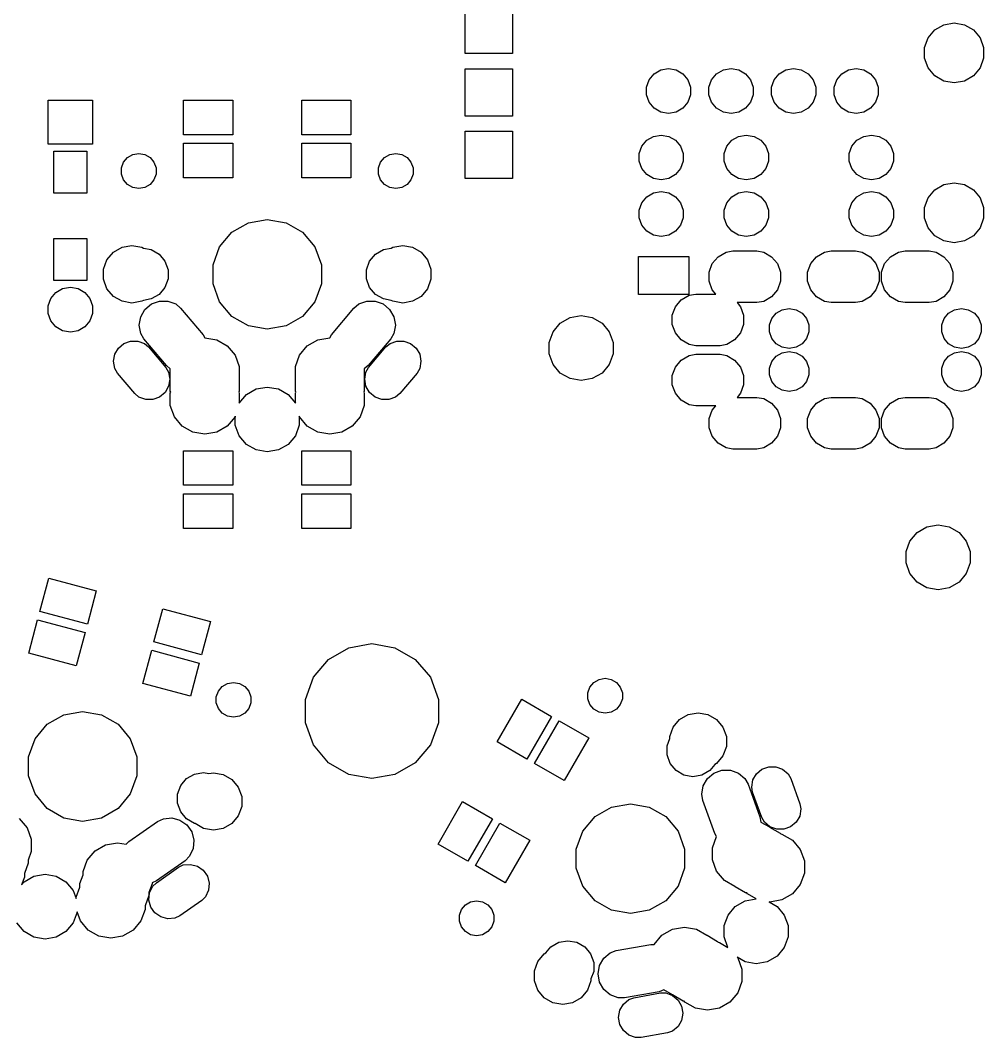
# Model space of a CAD drawing. Extents: x 61 to 194, y -144 to -63.
# Drawn here: x 154.97 to 194.1, y -143.77 to -102.43 of the extents above; entities that cross this region are included whole.
import ezdxf

# ---------------------------------------------------------------- set-up
doc = ezdxf.new("R2010")
doc.units = 0
doc.header["$MEASUREMENT"] = 0
doc.layers.add('BLACK', color=7, linetype='CONTINUOUS')

msp = doc.modelspace()

# ---------------------------------------------------------------- linework, layer by layer
at = {"layer": 'BLACK', "linetype": 'CONTINUOUS'}
for p, q in [((173.038, -103.782), (173.038, -101.858)), ((174.962, -101.858), (174.962, -103.782)), ((192.483, -102.605), (192.9, -102.531)), ((192.9, -102.531), (193.317, -102.605)), ((191.845, -103.141), (192.117, -102.817)), ((192.117, -102.817), (192.483, -102.605)), ((193.317, -102.605), (193.683, -102.817)), ((193.683, -102.817), (193.955, -103.141)), ((191.7, -103.538), (191.845, -103.141)), ((193.955, -103.141), (194.1, -103.538)), ((191.7, -103.962), (191.7, -103.538)), ((194.1, -103.538), (194.1, -103.962)), ((174.962, -103.782), (173.038, -103.782)), ((191.845, -104.359), (191.7, -103.962)), ((194.1, -103.962), (193.955, -104.359)), ((173.038, -106.322), (173.038, -104.398)), ((173.038, -104.398), (174.962, -104.398)), ((174.962, -104.398), (174.962, -106.322)), ((180.51, -104.844), (180.714, -104.601)), ((180.714, -104.601), (180.988, -104.443)), ((180.988, -104.443), (181.3, -104.388)), ((181.3, -104.388), (181.612, -104.443)), ((181.612, -104.443), (181.886, -104.601)), ((181.886, -104.601), (182.09, -104.844)), ((183.05, -104.844), (183.254, -104.601)), ((183.254, -104.601), (183.528, -104.443)), ((183.528, -104.443), (183.84, -104.388)), ((183.84, -104.388), (184.152, -104.443)), ((184.152, -104.443), (184.426, -104.601)), ((184.426, -104.601), (184.63, -104.844)), ((185.59, -104.844), (185.794, -104.601)), ((185.794, -104.601), (186.068, -104.443)), ((186.068, -104.443), (186.38, -104.388)), ((186.38, -104.388), (186.692, -104.443)), ((186.692, -104.443), (186.966, -104.601)), ((186.966, -104.601), (187.17, -104.844)), ((188.13, -104.844), (188.334, -104.601)), ((188.334, -104.601), (188.608, -104.443)), ((188.608, -104.443), (188.92, -104.388)), ((188.92, -104.388), (189.232, -104.443)), ((189.232, -104.443), (189.506, -104.601)), ((189.506, -104.601), (189.71, -104.844)), ((192.117, -104.683), (191.845, -104.359)), ((193.955, -104.359), (193.683, -104.683)), ((180.401, -105.142), (180.51, -104.844)), ((182.09, -104.844), (182.198, -105.142)), ((182.941, -105.142), (183.05, -104.844)), ((184.63, -104.844), (184.738, -105.142)), ((185.481, -105.142), (185.59, -104.844)), ((187.17, -104.844), (187.278, -105.142)), ((188.022, -105.142), (188.13, -104.844)), ((189.71, -104.844), (189.819, -105.142)), ((192.483, -104.895), (192.117, -104.683)), ((192.9, -104.969), (192.483, -104.895)), ((193.317, -104.895), (192.9, -104.969)), ((193.683, -104.683), (193.317, -104.895)), ((180.401, -105.458), (180.401, -105.142)), ((182.198, -105.142), (182.198, -105.458)), ((182.941, -105.458), (182.941, -105.142)), ((184.738, -105.142), (184.738, -105.458)), ((185.481, -105.458), (185.481, -105.142)), ((187.278, -105.142), (187.278, -105.458)), ((188.022, -105.458), (188.022, -105.142)), ((189.819, -105.142), (189.819, -105.458)), ((156.101, -107.463), (156.101, -105.666)), ((156.101, -105.666), (157.898, -105.666)), ((157.898, -105.666), (157.898, -107.463)), ((161.6, -107.075), (161.6, -105.675)), ((161.6, -105.675), (163.6, -105.675)), ((163.6, -105.675), (163.6, -107.075)), ((166.4, -107.075), (166.4, -105.675)), ((166.4, -105.675), (168.4, -105.675)), ((168.4, -105.675), (168.4, -107.075)), ((180.51, -105.756), (180.401, -105.458)), ((180.714, -105.999), (180.51, -105.756)), ((182.09, -105.756), (181.886, -105.999)), ((182.198, -105.458), (182.09, -105.756)), ((183.05, -105.756), (182.941, -105.458)), ((183.254, -105.999), (183.05, -105.756)), ((184.63, -105.756), (184.426, -105.999)), ((184.738, -105.458), (184.63, -105.756)), ((185.59, -105.756), (185.481, -105.458)), ((185.794, -105.999), (185.59, -105.756)), ((187.17, -105.756), (186.966, -105.999)), ((187.278, -105.458), (187.17, -105.756)), ((188.13, -105.756), (188.022, -105.458)), ((188.334, -105.999), (188.13, -105.756)), ((189.71, -105.756), (189.506, -105.999)), ((189.819, -105.458), (189.71, -105.756)), ((180.988, -106.157), (180.714, -105.999)), ((181.3, -106.212), (180.988, -106.157)), ((181.612, -106.157), (181.3, -106.212)), ((181.886, -105.999), (181.612, -106.157)), ((183.528, -106.157), (183.254, -105.999)), ((183.84, -106.212), (183.528, -106.157)), ((184.152, -106.157), (183.84, -106.212)), ((184.426, -105.999), (184.152, -106.157)), ((186.068, -106.157), (185.794, -105.999)), ((186.38, -106.212), (186.068, -106.157)), ((186.692, -106.157), (186.38, -106.212)), ((186.966, -105.999), (186.692, -106.157)), ((188.608, -106.157), (188.334, -105.999)), ((188.92, -106.212), (188.608, -106.157)), ((189.232, -106.157), (188.92, -106.212)), ((189.506, -105.999), (189.232, -106.157)), ((174.962, -106.322), (173.038, -106.322)), ((163.6, -107.075), (161.6, -107.075)), ((168.4, -107.075), (166.4, -107.075)), ((173.038, -108.862), (173.038, -106.938)), ((173.038, -106.938), (174.962, -106.938)), ((174.962, -106.938), (174.962, -108.862)), ((157.898, -107.463), (156.101, -107.463)), ((161.6, -108.825), (161.6, -107.425)), ((161.6, -107.425), (163.6, -107.425)), ((163.6, -107.425), (163.6, -108.825)), ((166.4, -108.825), (166.4, -107.425)), ((166.4, -107.425), (168.4, -107.425)), ((168.4, -107.425), (168.4, -108.825)), ((180.21, -107.544), (180.414, -107.301)), ((180.414, -107.301), (180.688, -107.143)), ((180.688, -107.143), (181, -107.088)), ((181, -107.088), (181.312, -107.143)), ((181.312, -107.143), (181.586, -107.301)), ((181.586, -107.301), (181.79, -107.544)), ((183.67, -107.544), (183.874, -107.301)), ((183.874, -107.301), (184.148, -107.143)), ((184.148, -107.143), (184.46, -107.088)), ((184.46, -107.088), (184.772, -107.143)), ((184.772, -107.143), (185.046, -107.301)), ((185.046, -107.301), (185.25, -107.544)), ((188.75, -107.544), (188.954, -107.301)), ((188.954, -107.301), (189.228, -107.143)), ((189.228, -107.143), (189.54, -107.088)), ((189.54, -107.088), (189.852, -107.143)), ((189.852, -107.143), (190.126, -107.301)), ((190.126, -107.301), (190.33, -107.544)), ((156.325, -109.45), (156.325, -107.75)), ((156.325, -107.75), (157.675, -107.75)), ((157.675, -107.75), (157.675, -109.45)), ((159.323, -108.005), (159.537, -107.882)), ((159.537, -107.882), (159.78, -107.839)), ((159.78, -107.839), (160.023, -107.882)), ((160.023, -107.882), (160.237, -108.005)), ((169.763, -108.005), (169.977, -107.882)), ((169.977, -107.882), (170.22, -107.839)), ((170.22, -107.839), (170.463, -107.882)), ((170.463, -107.882), (170.677, -108.005)), ((180.101, -107.842), (180.21, -107.544)), ((180.101, -108.158), (180.101, -107.842)), ((181.79, -107.544), (181.898, -107.842)), ((181.898, -107.842), (181.898, -108.158)), ((183.561, -107.842), (183.67, -107.544)), ((183.561, -108.158), (183.561, -107.842)), ((185.25, -107.544), (185.358, -107.842)), ((185.358, -107.842), (185.358, -108.158)), ((188.641, -107.842), (188.75, -107.544)), ((188.641, -108.158), (188.641, -107.842)), ((190.33, -107.544), (190.439, -107.842)), ((190.439, -107.842), (190.439, -108.158)), ((159.08, -108.427), (159.164, -108.195)), ((159.164, -108.195), (159.323, -108.005)), ((160.237, -108.005), (160.396, -108.195)), ((160.396, -108.195), (160.48, -108.427)), ((169.52, -108.427), (169.604, -108.195)), ((169.604, -108.195), (169.763, -108.005)), ((170.677, -108.005), (170.836, -108.195)), ((170.836, -108.195), (170.92, -108.427)), ((180.21, -108.456), (180.101, -108.158)), ((181.898, -108.158), (181.79, -108.456)), ((183.67, -108.456), (183.561, -108.158)), ((185.358, -108.158), (185.25, -108.456)), ((188.75, -108.456), (188.641, -108.158)), ((190.439, -108.158), (190.33, -108.456)), ((159.08, -108.673), (159.08, -108.427)), ((159.164, -108.905), (159.08, -108.673)), ((160.48, -108.673), (160.396, -108.905)), ((160.48, -108.427), (160.48, -108.673)), ((169.52, -108.673), (169.52, -108.427)), ((169.604, -108.905), (169.52, -108.673)), ((170.92, -108.673), (170.836, -108.905)), ((170.92, -108.427), (170.92, -108.673)), ((180.414, -108.699), (180.21, -108.456)), ((180.688, -108.857), (180.414, -108.699)), ((181.586, -108.699), (181.312, -108.857)), ((181.79, -108.456), (181.586, -108.699)), ((183.874, -108.699), (183.67, -108.456)), ((184.148, -108.857), (183.874, -108.699)), ((185.046, -108.699), (184.772, -108.857)), ((185.25, -108.456), (185.046, -108.699)), ((188.954, -108.699), (188.75, -108.456)), ((189.228, -108.857), (188.954, -108.699)), ((190.126, -108.699), (189.852, -108.857)), ((190.33, -108.456), (190.126, -108.699)), ((159.323, -109.095), (159.164, -108.905)), ((159.537, -109.218), (159.323, -109.095)), ((160.237, -109.095), (160.023, -109.218)), ((160.396, -108.905), (160.237, -109.095)), ((163.6, -108.825), (161.6, -108.825)), ((168.4, -108.825), (166.4, -108.825)), ((169.763, -109.095), (169.604, -108.905)), ((169.977, -109.218), (169.763, -109.095)), ((170.677, -109.095), (170.463, -109.218)), ((170.836, -108.905), (170.677, -109.095)), ((174.962, -108.862), (173.038, -108.862)), ((181, -108.912), (180.688, -108.857)), ((181.312, -108.857), (181, -108.912)), ((184.46, -108.912), (184.148, -108.857)), ((184.772, -108.857), (184.46, -108.912)), ((189.54, -108.912), (189.228, -108.857)), ((189.852, -108.857), (189.54, -108.912)), ((192.117, -109.317), (192.483, -109.105)), ((192.483, -109.105), (192.9, -109.031)), ((192.9, -109.031), (193.317, -109.105)), ((193.317, -109.105), (193.683, -109.317)), ((157.675, -109.45), (156.325, -109.45)), ((159.78, -109.261), (159.537, -109.218)), ((160.023, -109.218), (159.78, -109.261)), ((170.22, -109.261), (169.977, -109.218)), ((170.463, -109.218), (170.22, -109.261)), ((180.414, -109.601), (180.688, -109.443)), ((180.688, -109.443), (181, -109.388)), ((181, -109.388), (181.312, -109.443)), ((181.312, -109.443), (181.586, -109.601)), ((183.874, -109.601), (184.148, -109.443)), ((184.148, -109.443), (184.46, -109.388)), ((184.46, -109.388), (184.772, -109.443)), ((184.772, -109.443), (185.046, -109.601)), ((188.954, -109.601), (189.228, -109.443)), ((189.228, -109.443), (189.54, -109.388)), ((189.54, -109.388), (189.852, -109.443)), ((189.852, -109.443), (190.126, -109.601)), ((191.845, -109.641), (192.117, -109.317)), ((193.683, -109.317), (193.955, -109.641)), ((180.101, -110.142), (180.21, -109.844)), ((180.21, -109.844), (180.414, -109.601)), ((181.586, -109.601), (181.79, -109.844)), ((181.79, -109.844), (181.898, -110.142)), ((183.561, -110.142), (183.67, -109.844)), ((183.67, -109.844), (183.874, -109.601)), ((185.046, -109.601), (185.25, -109.844)), ((185.25, -109.844), (185.358, -110.142)), ((188.641, -110.142), (188.75, -109.844)), ((188.75, -109.844), (188.954, -109.601)), ((190.126, -109.601), (190.33, -109.844)), ((190.33, -109.844), (190.439, -110.142)), ((191.7, -110.038), (191.845, -109.641)), ((193.955, -109.641), (194.1, -110.038)), ((180.101, -110.458), (180.101, -110.142)), ((181.898, -110.142), (181.898, -110.458)), ((183.561, -110.458), (183.561, -110.142)), ((185.358, -110.142), (185.358, -110.458)), ((188.641, -110.458), (188.641, -110.142)), ((190.439, -110.142), (190.439, -110.458)), ((191.7, -110.462), (191.7, -110.038)), ((194.1, -110.038), (194.1, -110.462)), ((163.564, -111.039), (164.236, -110.651)), ((164.236, -110.651), (165, -110.516)), ((165, -110.516), (165.764, -110.651)), ((165.764, -110.651), (166.436, -111.039)), ((180.21, -110.756), (180.101, -110.458)), ((180.414, -110.999), (180.21, -110.756)), ((181.79, -110.756), (181.586, -110.999)), ((181.898, -110.458), (181.79, -110.756)), ((183.67, -110.756), (183.561, -110.458)), ((183.874, -110.999), (183.67, -110.756)), ((185.25, -110.756), (185.046, -110.999)), ((185.358, -110.458), (185.25, -110.756)), ((188.75, -110.756), (188.641, -110.458)), ((188.954, -110.999), (188.75, -110.756)), ((190.33, -110.756), (190.126, -110.999)), ((190.439, -110.458), (190.33, -110.756)), ((191.845, -110.859), (191.7, -110.462)), ((194.1, -110.462), (193.955, -110.859)), ((163.065, -111.633), (163.564, -111.039)), ((166.436, -111.039), (166.935, -111.633)), ((180.688, -111.157), (180.414, -110.999)), ((181, -111.212), (180.688, -111.157)), ((181.312, -111.157), (181, -111.212)), ((181.586, -110.999), (181.312, -111.157)), ((184.148, -111.157), (183.874, -110.999)), ((184.46, -111.212), (184.148, -111.157)), ((184.772, -111.157), (184.46, -111.212)), ((185.046, -110.999), (184.772, -111.157)), ((189.228, -111.157), (188.954, -110.999)), ((189.54, -111.212), (189.228, -111.157)), ((189.852, -111.157), (189.54, -111.212)), ((190.126, -110.999), (189.852, -111.157)), ((192.117, -111.183), (191.845, -110.859)), ((192.483, -111.395), (192.117, -111.183)), ((193.683, -111.183), (193.317, -111.395)), ((193.955, -110.859), (193.683, -111.183)), ((156.325, -113), (156.325, -111.3)), ((156.325, -111.3), (157.675, -111.3)), ((157.675, -111.3), (157.675, -113)), ((159.101, -111.653), (159.5, -111.582)), ((159.5, -111.582), (159.899, -111.653)), ((162.8, -112.362), (163.065, -111.633)), ((166.935, -111.633), (167.2, -112.362)), ((170.101, -111.653), (170.5, -111.582)), ((170.5, -111.582), (170.899, -111.653)), ((192.9, -111.469), (192.483, -111.395)), ((193.317, -111.395), (192.9, -111.469)), ((158.489, -112.166), (158.749, -111.855)), ((158.749, -111.855), (159.101, -111.653)), ((159.899, -111.653), (159.968, -111.692)), ((159.968, -111.692), (160.285, -111.748)), ((160.285, -111.748), (160.605, -111.933)), ((160.605, -111.933), (160.843, -112.217)), ((169.157, -112.217), (169.395, -111.933)), ((169.395, -111.933), (169.715, -111.748)), ((169.715, -111.748), (170.032, -111.692)), ((170.032, -111.692), (170.101, -111.653)), ((170.899, -111.653), (171.251, -111.855)), ((171.251, -111.855), (171.511, -112.166)), ((180.082, -112.028), (182.118, -112.028)), ((180.082, -113.572), (180.082, -112.028)), ((182.118, -112.028), (182.118, -113.572)), ((183.077, -112.317), (183.315, -112.033)), ((183.315, -112.033), (183.635, -111.848)), ((183.635, -111.848), (183.908, -111.8)), ((183.908, -111.8), (184.892, -111.8)), ((184.892, -111.8), (185.165, -111.848)), ((185.165, -111.848), (185.485, -112.033)), ((185.485, -112.033), (185.723, -112.317)), ((187.077, -112.317), (187.315, -112.033)), ((187.315, -112.033), (187.635, -111.848)), ((187.635, -111.848), (187.908, -111.8)), ((187.908, -111.8), (188.892, -111.8)), ((188.892, -111.8), (189.165, -111.848)), ((189.165, -111.848), (189.485, -112.033)), ((189.485, -112.033), (189.723, -112.317)), ((190.077, -112.317), (190.315, -112.033)), ((190.315, -112.033), (190.635, -111.848)), ((190.635, -111.848), (190.908, -111.8)), ((190.908, -111.8), (191.892, -111.8)), ((191.892, -111.8), (192.165, -111.848)), ((192.165, -111.848), (192.485, -112.033)), ((192.485, -112.033), (192.723, -112.317)), ((158.35, -112.547), (158.489, -112.166)), ((160.843, -112.217), (160.97, -112.565)), ((162.8, -113.138), (162.8, -112.362)), ((167.2, -112.362), (167.2, -113.138)), ((169.03, -112.565), (169.157, -112.217)), ((171.511, -112.166), (171.65, -112.547)), ((182.95, -112.665), (183.077, -112.317)), ((185.723, -112.317), (185.85, -112.665)), ((186.95, -112.665), (187.077, -112.317)), ((189.723, -112.317), (189.85, -112.665)), ((189.95, -112.665), (190.077, -112.317)), ((192.723, -112.317), (192.85, -112.665)), ((158.35, -112.953), (158.35, -112.547)), ((160.97, -112.565), (160.97, -112.935)), ((169.03, -112.935), (169.03, -112.565)), ((171.65, -112.547), (171.65, -112.953)), ((182.95, -113.035), (182.95, -112.665)), ((185.85, -112.665), (185.85, -113.035)), ((186.95, -113.035), (186.95, -112.665)), ((189.85, -112.665), (189.85, -113.035)), ((189.95, -113.035), (189.95, -112.665)), ((192.85, -112.665), (192.85, -113.035)), ((157.675, -113), (156.325, -113)), ((156.688, -113.328), (157, -113.273)), ((157, -113.273), (157.312, -113.328)), ((158.489, -113.334), (158.35, -112.953)), ((160.843, -113.283), (160.605, -113.567)), ((160.97, -112.935), (160.843, -113.283)), ((163.065, -113.867), (162.8, -113.138)), ((167.2, -113.138), (166.935, -113.867)), ((169.157, -113.283), (169.03, -112.935)), ((169.395, -113.567), (169.157, -113.283)), ((171.65, -112.953), (171.511, -113.334)), ((183.077, -113.383), (182.95, -113.035)), ((185.85, -113.035), (185.723, -113.383)), ((187.077, -113.383), (186.95, -113.035)), ((189.85, -113.035), (189.723, -113.383)), ((190.077, -113.383), (189.95, -113.035)), ((192.85, -113.035), (192.723, -113.383)), ((156.21, -113.729), (156.414, -113.486)), ((156.414, -113.486), (156.688, -113.328)), ((157.312, -113.328), (157.586, -113.486)), ((157.586, -113.486), (157.79, -113.729)), ((158.749, -113.645), (158.489, -113.334)), ((159.101, -113.847), (158.749, -113.645)), ((160.605, -113.567), (160.285, -113.752)), ((169.715, -113.752), (169.395, -113.567)), ((171.251, -113.645), (170.899, -113.847)), ((171.511, -113.334), (171.251, -113.645)), ((182.118, -113.572), (180.082, -113.572)), ((181.815, -113.783), (182.135, -113.598)), ((182.135, -113.598), (182.408, -113.55)), ((182.408, -113.55), (183.217, -113.55)), ((183.217, -113.55), (183.077, -113.383)), ((185.485, -113.667), (185.165, -113.852)), ((185.723, -113.383), (185.485, -113.667)), ((187.315, -113.667), (187.077, -113.383)), ((187.635, -113.852), (187.315, -113.667)), ((189.485, -113.667), (189.165, -113.852)), ((189.723, -113.383), (189.485, -113.667)), ((190.315, -113.667), (190.077, -113.383)), ((190.635, -113.852), (190.315, -113.667)), ((192.485, -113.667), (192.165, -113.852)), ((192.723, -113.383), (192.485, -113.667)), ((156.101, -114.027), (156.21, -113.729)), ((156.101, -114.343), (156.101, -114.027)), ((157.79, -113.729), (157.898, -114.027)), ((157.898, -114.027), (157.898, -114.343)), ((159.5, -113.918), (159.101, -113.847)), ((159.899, -113.847), (159.5, -113.918)), ((159.968, -113.808), (159.899, -113.847)), ((160.285, -113.752), (159.968, -113.808)), ((160.03, -114.175), (160.293, -113.954)), ((160.293, -113.954), (160.616, -113.836)), ((160.616, -113.836), (160.96, -113.836)), ((160.96, -113.836), (161.283, -113.954)), ((161.283, -113.954), (161.48, -114.119)), ((163.564, -114.461), (163.065, -113.867)), ((166.935, -113.867), (166.436, -114.461)), ((168.52, -114.119), (168.717, -113.954)), ((168.717, -113.954), (169.04, -113.836)), ((169.04, -113.836), (169.384, -113.836)), ((169.384, -113.836), (169.707, -113.954)), ((169.707, -113.954), (169.97, -114.175)), ((170.032, -113.808), (169.715, -113.752)), ((170.101, -113.847), (170.032, -113.808)), ((170.5, -113.918), (170.101, -113.847)), ((170.899, -113.847), (170.5, -113.918)), ((181.45, -114.415), (181.577, -114.067)), ((181.577, -114.067), (181.815, -113.783)), ((184.892, -113.9), (184.083, -113.9)), ((184.083, -113.9), (184.223, -114.067)), ((184.223, -114.067), (184.35, -114.415)), ((185.165, -113.852), (184.892, -113.9)), ((187.908, -113.9), (187.635, -113.852)), ((188.892, -113.9), (187.908, -113.9)), ((189.165, -113.852), (188.892, -113.9)), ((190.908, -113.9), (190.635, -113.852)), ((191.892, -113.9), (190.908, -113.9)), ((192.165, -113.852), (191.892, -113.9)), ((156.21, -114.641), (156.101, -114.343)), ((157.898, -114.343), (157.79, -114.641)), ((159.798, -114.811), (159.858, -114.473)), ((159.858, -114.473), (160.03, -114.175)), ((161.48, -114.119), (162.393, -115.207)), ((164.236, -114.849), (163.564, -114.461)), ((166.436, -114.461), (165.764, -114.849)), ((167.607, -115.207), (168.52, -114.119)), ((169.97, -114.175), (170.142, -114.473)), ((170.142, -114.473), (170.202, -114.811)), ((176.901, -114.739), (177.299, -114.51)), ((177.299, -114.51), (177.75, -114.43)), ((177.75, -114.43), (178.201, -114.51)), ((178.201, -114.51), (178.599, -114.739)), ((181.45, -114.785), (181.45, -114.415)), ((184.35, -114.415), (184.35, -114.785)), ((185.496, -114.544), (185.678, -114.328)), ((185.678, -114.328), (185.922, -114.187)), ((185.922, -114.187), (186.2, -114.138)), ((186.2, -114.138), (186.478, -114.187)), ((186.478, -114.187), (186.722, -114.328)), ((186.722, -114.328), (186.904, -114.544)), ((192.496, -114.544), (192.678, -114.328)), ((192.678, -114.328), (192.922, -114.187)), ((192.922, -114.187), (193.2, -114.138)), ((193.2, -114.138), (193.478, -114.187)), ((193.478, -114.187), (193.722, -114.328)), ((193.722, -114.328), (193.904, -114.544)), ((156.414, -114.884), (156.21, -114.641)), ((156.688, -115.042), (156.414, -114.884)), ((157.586, -114.884), (157.312, -115.042)), ((157.79, -114.641), (157.586, -114.884)), ((159.858, -115.15), (159.798, -114.811)), ((165, -114.984), (164.236, -114.849)), ((165.764, -114.849), (165, -114.984)), ((170.202, -114.811), (170.142, -115.15)), ((176.607, -115.09), (176.901, -114.739)), ((178.599, -114.739), (178.893, -115.09)), ((181.577, -115.133), (181.45, -114.785)), ((184.35, -114.785), (184.223, -115.133)), ((185.4, -114.809), (185.496, -114.544)), ((185.4, -115.091), (185.4, -114.809)), ((186.904, -114.544), (187, -114.809)), ((187, -114.809), (187, -115.091)), ((192.4, -114.809), (192.496, -114.544)), ((192.4, -115.091), (192.4, -114.809)), ((193.904, -114.544), (194, -114.809)), ((194, -114.809), (194, -115.091)), ((157, -115.097), (156.688, -115.042)), ((157.312, -115.042), (157, -115.097)), ((159.987, -115.373), (159.858, -115.15)), ((162.393, -115.207), (162.464, -115.329)), ((162.464, -115.329), (162.946, -115.414)), ((167.054, -115.414), (167.536, -115.329)), ((167.536, -115.329), (167.607, -115.207)), ((170.142, -115.15), (170.013, -115.373)), ((176.45, -115.521), (176.607, -115.09)), ((178.893, -115.09), (179.05, -115.521)), ((181.815, -115.417), (181.577, -115.133)), ((184.223, -115.133), (183.985, -115.417)), ((185.496, -115.356), (185.4, -115.091)), ((187, -115.091), (186.904, -115.356)), ((192.496, -115.356), (192.4, -115.091)), ((194, -115.091), (193.904, -115.356)), ((158.807, -116), (158.953, -115.748)), ((158.953, -115.748), (159.176, -115.561)), ((159.176, -115.561), (159.449, -115.461)), ((159.449, -115.461), (159.74, -115.461)), ((159.74, -115.461), (160.014, -115.561)), ((160.9, -116.461), (159.987, -115.373)), ((160.014, -115.561), (160.18, -115.701)), ((160.18, -115.701), (160.884, -116.539)), ((162.946, -115.414), (163.374, -115.661)), ((163.374, -115.661), (163.691, -116.039)), ((166.309, -116.039), (166.626, -115.661)), ((166.626, -115.661), (167.054, -115.414)), ((170.013, -115.373), (169.1, -116.461)), ((169.116, -116.539), (169.82, -115.701)), ((169.82, -115.701), (169.986, -115.561)), ((169.986, -115.561), (170.26, -115.461)), ((170.26, -115.461), (170.551, -115.461)), ((170.551, -115.461), (170.824, -115.561)), ((170.824, -115.561), (171.047, -115.748)), ((171.047, -115.748), (171.193, -116)), ((176.45, -115.979), (176.45, -115.521)), ((179.05, -115.521), (179.05, -115.979)), ((182.135, -115.602), (181.815, -115.417)), ((182.408, -115.65), (182.135, -115.602)), ((183.392, -115.65), (182.408, -115.65)), ((183.665, -115.602), (183.392, -115.65)), ((183.985, -115.417), (183.665, -115.602)), ((185.678, -115.572), (185.496, -115.356)), ((185.922, -115.713), (185.678, -115.572)), ((186.2, -115.762), (185.922, -115.713)), ((186.478, -115.713), (186.2, -115.762)), ((186.722, -115.572), (186.478, -115.713)), ((186.904, -115.356), (186.722, -115.572)), ((192.678, -115.572), (192.496, -115.356)), ((192.922, -115.713), (192.678, -115.572)), ((193.2, -115.762), (192.922, -115.713)), ((193.478, -115.713), (193.2, -115.762)), ((193.722, -115.572), (193.478, -115.713)), ((193.904, -115.356), (193.722, -115.572)), ((158.757, -116.286), (158.807, -116)), ((163.691, -116.039), (163.86, -116.503)), ((166.14, -116.503), (166.309, -116.039)), ((171.193, -116), (171.243, -116.286)), ((176.607, -116.41), (176.45, -115.979)), ((179.05, -115.979), (178.893, -116.41)), ((181.815, -116.233), (182.135, -116.048)), ((182.135, -116.048), (182.408, -116)), ((182.408, -116), (183.392, -116)), ((183.392, -116), (183.665, -116.048)), ((183.665, -116.048), (183.985, -116.233)), ((185.496, -116.294), (185.678, -116.078)), ((185.678, -116.078), (185.922, -115.937)), ((185.922, -115.937), (186.2, -115.888)), ((186.2, -115.888), (186.478, -115.937)), ((186.478, -115.937), (186.722, -116.078)), ((186.722, -116.078), (186.904, -116.294)), ((192.496, -116.294), (192.678, -116.078)), ((192.678, -116.078), (192.922, -115.937)), ((192.922, -115.937), (193.2, -115.888)), ((193.2, -115.888), (193.478, -115.937)), ((193.478, -115.937), (193.722, -116.078)), ((193.722, -116.078), (193.904, -116.294)), ((158.807, -116.573), (158.757, -116.286)), ((158.916, -116.761), (158.807, -116.573)), ((160.884, -116.539), (160.993, -116.727)), ((161.06, -116.595), (160.9, -116.461)), ((161.06, -116.997), (161.06, -116.595)), ((163.86, -116.503), (163.86, -116.997)), ((166.14, -116.997), (166.14, -116.503)), ((169.1, -116.461), (168.94, -116.595)), ((168.94, -116.595), (168.94, -116.997)), ((169.007, -116.727), (169.116, -116.539)), ((171.193, -116.573), (171.084, -116.761)), ((171.243, -116.286), (171.193, -116.573)), ((176.901, -116.761), (176.607, -116.41)), ((178.893, -116.41), (178.599, -116.761)), ((181.45, -116.865), (181.577, -116.517)), ((181.577, -116.517), (181.815, -116.233)), ((183.985, -116.233), (184.223, -116.517)), ((184.223, -116.517), (184.35, -116.865)), ((185.4, -116.559), (185.496, -116.294)), ((185.4, -116.841), (185.4, -116.559)), ((186.904, -116.294), (187, -116.559)), ((187, -116.559), (187, -116.841)), ((192.4, -116.559), (192.496, -116.294)), ((192.4, -116.841), (192.4, -116.559)), ((193.904, -116.294), (194, -116.559)), ((194, -116.559), (194, -116.841)), ((159.62, -117.599), (158.916, -116.761)), ((160.993, -116.727), (161.043, -117.014)), ((161.061, -117), (161.06, -116.997)), ((161.06, -117.003), (161.061, -117)), ((161.06, -117.497), (161.06, -117.003)), ((163.86, -116.997), (163.859, -117)), ((163.859, -117), (163.86, -117.003)), ((163.86, -117.003), (163.86, -117.497)), ((166.141, -117), (166.14, -116.997)), ((166.14, -117.003), (166.141, -117)), ((166.14, -117.497), (166.14, -117.003)), ((168.94, -116.997), (168.939, -117)), ((168.939, -117), (168.94, -117.003)), ((168.94, -117.003), (168.94, -117.497)), ((168.957, -117.014), (169.007, -116.727)), ((171.084, -116.761), (170.38, -117.599)), ((177.299, -116.99), (176.901, -116.761)), ((177.75, -117.07), (177.299, -116.99)), ((178.201, -116.99), (177.75, -117.07)), ((178.599, -116.761), (178.201, -116.99)), ((181.45, -117.235), (181.45, -116.865)), ((184.35, -116.865), (184.35, -117.235)), ((185.496, -117.106), (185.4, -116.841)), ((187, -116.841), (186.904, -117.106)), ((192.496, -117.106), (192.4, -116.841)), ((194, -116.841), (193.904, -117.106)), ((160.993, -117.3), (160.847, -117.552)), ((161.043, -117.014), (160.993, -117.3)), ((164.151, -117.639), (164.549, -117.41)), ((164.549, -117.41), (165, -117.33)), ((165, -117.33), (165.451, -117.41)), ((165.451, -117.41), (165.849, -117.639)), ((169.007, -117.3), (168.957, -117.014)), ((169.153, -117.552), (169.007, -117.3)), ((181.577, -117.583), (181.45, -117.235)), ((184.35, -117.235), (184.223, -117.583)), ((185.678, -117.322), (185.496, -117.106)), ((185.922, -117.463), (185.678, -117.322)), ((186.722, -117.322), (186.478, -117.463)), ((186.904, -117.106), (186.722, -117.322)), ((192.678, -117.322), (192.496, -117.106)), ((192.922, -117.463), (192.678, -117.322)), ((193.722, -117.322), (193.478, -117.463)), ((193.904, -117.106), (193.722, -117.322)), ((159.786, -117.739), (159.62, -117.599)), ((160.06, -117.839), (159.786, -117.739)), ((160.624, -117.739), (160.351, -117.839)), ((160.847, -117.552), (160.624, -117.739)), ((161.076, -117.54), (161.06, -117.497)), ((161.06, -117.583), (161.076, -117.54)), ((161.06, -118.077), (161.06, -117.583)), ((163.86, -117.497), (163.844, -117.54)), ((163.844, -117.54), (163.86, -117.583)), ((163.86, -117.583), (163.86, -117.986)), ((163.86, -117.986), (164.151, -117.639)), ((165.849, -117.639), (166.14, -117.986)), ((166.156, -117.54), (166.14, -117.497)), ((166.14, -117.583), (166.156, -117.54)), ((166.14, -117.986), (166.14, -117.583)), ((168.94, -117.497), (168.924, -117.54)), ((168.924, -117.54), (168.94, -117.583)), ((168.94, -117.583), (168.94, -118.077)), ((169.376, -117.739), (169.153, -117.552)), ((169.649, -117.839), (169.376, -117.739)), ((170.214, -117.739), (169.94, -117.839)), ((170.38, -117.599), (170.214, -117.739)), ((181.815, -117.867), (181.577, -117.583)), ((184.223, -117.583), (184.083, -117.75)), ((184.083, -117.75), (184.892, -117.75)), ((184.892, -117.75), (185.165, -117.798)), ((185.165, -117.798), (185.485, -117.983)), ((186.2, -117.512), (185.922, -117.463)), ((186.478, -117.463), (186.2, -117.512)), ((187.315, -117.983), (187.635, -117.798)), ((187.635, -117.798), (187.908, -117.75)), ((187.908, -117.75), (188.892, -117.75)), ((188.892, -117.75), (189.165, -117.798)), ((189.165, -117.798), (189.485, -117.983)), ((190.315, -117.983), (190.635, -117.798)), ((190.635, -117.798), (190.908, -117.75)), ((190.908, -117.75), (191.892, -117.75)), ((191.892, -117.75), (192.165, -117.798)), ((192.165, -117.798), (192.485, -117.983)), ((193.2, -117.512), (192.922, -117.463)), ((193.478, -117.463), (193.2, -117.512)), ((160.351, -117.839), (160.06, -117.839)), ((161.229, -118.541), (161.06, -118.077)), ((168.94, -118.077), (168.771, -118.541)), ((169.94, -117.839), (169.649, -117.839)), ((182.135, -118.052), (181.815, -117.867)), ((182.408, -118.1), (182.135, -118.052)), ((183.217, -118.1), (182.408, -118.1)), ((183.077, -118.267), (183.217, -118.1)), ((185.485, -117.983), (185.723, -118.267)), ((187.077, -118.267), (187.315, -117.983)), ((189.485, -117.983), (189.723, -118.267)), ((190.077, -118.267), (190.315, -117.983)), ((192.485, -117.983), (192.723, -118.267)), ((161.546, -118.919), (161.229, -118.541)), ((163.691, -118.541), (163.374, -118.919)), ((163.7, -118.516), (163.691, -118.541)), ((163.7, -118.879), (163.7, -118.516)), ((166.309, -118.541), (166.3, -118.516)), ((166.3, -118.516), (166.3, -118.879)), ((166.626, -118.919), (166.309, -118.541)), ((168.771, -118.541), (168.454, -118.919)), ((182.95, -118.615), (183.077, -118.267)), ((182.95, -118.985), (182.95, -118.615)), ((185.723, -118.267), (185.85, -118.615)), ((185.85, -118.615), (185.85, -118.985)), ((186.95, -118.615), (187.077, -118.267)), ((186.95, -118.985), (186.95, -118.615)), ((189.723, -118.267), (189.85, -118.615)), ((189.85, -118.615), (189.85, -118.985)), ((189.95, -118.615), (190.077, -118.267)), ((189.95, -118.985), (189.95, -118.615)), ((192.723, -118.267), (192.85, -118.615)), ((192.85, -118.615), (192.85, -118.985)), ((161.974, -119.166), (161.546, -118.919)), ((163.374, -118.919), (162.946, -119.166)), ((163.857, -119.31), (163.7, -118.879)), ((166.3, -118.879), (166.143, -119.31)), ((167.054, -119.166), (166.626, -118.919)), ((168.454, -118.919), (168.026, -119.166)), ((183.077, -119.333), (182.95, -118.985)), ((185.85, -118.985), (185.723, -119.333)), ((187.077, -119.333), (186.95, -118.985)), ((189.85, -118.985), (189.723, -119.333)), ((190.077, -119.333), (189.95, -118.985)), ((192.85, -118.985), (192.723, -119.333)), ((162.46, -119.252), (161.974, -119.166)), ((162.946, -119.166), (162.46, -119.252)), ((164.151, -119.661), (163.857, -119.31)), ((166.143, -119.31), (165.849, -119.661)), ((167.54, -119.252), (167.054, -119.166)), ((168.026, -119.166), (167.54, -119.252)), ((183.315, -119.617), (183.077, -119.333)), ((185.723, -119.333), (185.485, -119.617)), ((187.315, -119.617), (187.077, -119.333)), ((189.723, -119.333), (189.485, -119.617)), ((190.315, -119.617), (190.077, -119.333)), ((192.723, -119.333), (192.485, -119.617)), ((164.549, -119.89), (164.151, -119.661)), ((165, -119.97), (164.549, -119.89)), ((165.451, -119.89), (165, -119.97)), ((165.849, -119.661), (165.451, -119.89)), ((183.635, -119.802), (183.315, -119.617)), ((183.908, -119.85), (183.635, -119.802)), ((184.892, -119.85), (183.908, -119.85)), ((185.165, -119.802), (184.892, -119.85)), ((185.485, -119.617), (185.165, -119.802)), ((187.635, -119.802), (187.315, -119.617)), ((187.908, -119.85), (187.635, -119.802)), ((188.892, -119.85), (187.908, -119.85)), ((189.165, -119.802), (188.892, -119.85)), ((189.485, -119.617), (189.165, -119.802)), ((190.635, -119.802), (190.315, -119.617)), ((190.908, -119.85), (190.635, -119.802)), ((191.892, -119.85), (190.908, -119.85)), ((192.165, -119.802), (191.892, -119.85)), ((192.485, -119.617), (192.165, -119.802)), ((161.6, -121.325), (161.6, -119.925)), ((161.6, -119.925), (163.6, -119.925)), ((163.6, -119.925), (163.6, -121.325)), ((166.4, -121.325), (166.4, -119.925)), ((166.4, -119.925), (168.4, -119.925)), ((168.4, -119.925), (168.4, -121.325)), ((163.6, -121.325), (161.6, -121.325)), ((168.4, -121.325), (166.4, -121.325)), ((161.6, -123.075), (161.6, -121.675)), ((161.6, -121.675), (163.6, -121.675)), ((163.6, -121.675), (163.6, -123.075)), ((166.4, -123.075), (166.4, -121.675)), ((166.4, -121.675), (168.4, -121.675)), ((168.4, -121.675), (168.4, -123.075)), ((163.6, -123.075), (161.6, -123.075)), ((168.4, -123.075), (166.4, -123.075)), ((191.401, -123.239), (191.799, -123.01)), ((191.799, -123.01), (192.25, -122.93)), ((192.25, -122.93), (192.701, -123.01)), ((192.701, -123.01), (193.099, -123.239)), ((190.95, -124.021), (191.107, -123.59)), ((191.107, -123.59), (191.401, -123.239)), ((193.099, -123.239), (193.393, -123.59)), ((193.393, -123.59), (193.55, -124.021)), ((190.95, -124.479), (190.95, -124.021)), ((193.55, -124.021), (193.55, -124.479)), ((191.107, -124.91), (190.95, -124.479)), ((193.55, -124.479), (193.393, -124.91)), ((155.761, -126.451), (156.123, -125.099)), ((156.123, -125.099), (158.055, -125.616)), ((191.401, -125.261), (191.107, -124.91)), ((191.799, -125.49), (191.401, -125.261)), ((193.099, -125.261), (192.701, -125.49)), ((193.393, -124.91), (193.099, -125.261)), ((158.055, -125.616), (157.693, -126.969)), ((192.25, -125.57), (191.799, -125.49)), ((192.701, -125.49), (192.25, -125.57)), ((157.693, -126.969), (155.761, -126.451)), ((160.398, -127.693), (160.76, -126.341)), ((160.76, -126.341), (162.692, -126.859)), ((155.308, -128.141), (155.671, -126.789)), ((155.671, -126.789), (157.602, -127.307)), ((162.692, -126.859), (162.329, -128.211)), ((157.602, -127.307), (157.24, -128.659)), ((162.329, -128.211), (160.398, -127.693)), ((168.312, -127.924), (169.25, -127.758)), ((169.25, -127.758), (170.188, -127.924)), ((157.24, -128.659), (155.308, -128.141)), ((159.945, -129.384), (160.307, -128.031)), ((160.307, -128.031), (162.239, -128.549)), ((167.488, -128.4), (168.312, -127.924)), ((170.188, -127.924), (171.012, -128.4)), ((162.239, -128.549), (161.877, -129.901)), ((166.876, -129.129), (167.488, -128.4)), ((171.012, -128.4), (171.624, -129.129)), ((161.877, -129.901), (159.945, -129.384)), ((163.172, -129.5), (163.386, -129.376)), ((163.386, -129.376), (163.629, -129.333)), ((163.629, -129.333), (163.872, -129.376)), ((163.872, -129.376), (164.086, -129.5)), ((166.55, -130.024), (166.876, -129.129)), ((171.624, -129.129), (171.95, -130.024)), ((178.107, -129.524), (178.266, -129.335)), ((178.266, -129.335), (178.48, -129.211)), ((178.48, -129.211), (178.723, -129.169)), ((178.723, -129.169), (178.966, -129.211)), ((178.966, -129.211), (179.18, -129.335)), ((179.18, -129.335), (179.338, -129.524)), ((162.929, -129.921), (163.014, -129.689)), ((163.014, -129.689), (163.172, -129.5)), ((164.086, -129.5), (164.245, -129.689)), ((164.245, -129.689), (164.329, -129.921)), ((178.023, -129.756), (178.107, -129.524)), ((178.023, -130.003), (178.023, -129.756)), ((179.338, -129.524), (179.423, -129.756)), ((179.423, -129.756), (179.423, -130.003)), ((162.929, -130.168), (162.929, -129.921)), ((163.014, -130.4), (162.929, -130.168)), ((164.329, -130.168), (164.245, -130.4)), ((164.329, -129.921), (164.329, -130.168)), ((166.55, -130.976), (166.55, -130.024)), ((171.95, -130.024), (171.95, -130.976)), ((174.336, -131.75), (175.336, -130.018)), ((175.336, -130.018), (176.548, -130.718)), ((178.107, -130.235), (178.023, -130.003)), ((178.266, -130.424), (178.107, -130.235)), ((179.338, -130.235), (179.18, -130.424)), ((179.423, -130.003), (179.338, -130.235)), ((156.064, -131.039), (156.736, -130.651)), ((156.736, -130.651), (157.5, -130.516)), ((157.5, -130.516), (158.264, -130.651)), ((158.264, -130.651), (158.936, -131.039)), ((163.172, -130.589), (163.014, -130.4)), ((163.386, -130.712), (163.172, -130.589)), ((164.086, -130.589), (163.872, -130.712)), ((164.245, -130.4), (164.086, -130.589)), ((178.48, -130.547), (178.266, -130.424)), ((178.723, -130.59), (178.48, -130.547)), ((178.966, -130.547), (178.723, -130.59)), ((179.18, -130.424), (178.966, -130.547)), ((181.749, -130.842), (182.101, -130.64)), ((182.101, -130.64), (182.5, -130.569)), ((182.5, -130.569), (182.899, -130.64)), ((182.899, -130.64), (183.251, -130.842)), ((155.565, -131.633), (156.064, -131.039)), ((158.936, -131.039), (159.435, -131.633)), ((163.629, -130.755), (163.386, -130.712)), ((163.872, -130.712), (163.629, -130.755)), ((166.876, -131.871), (166.55, -130.976)), ((171.95, -130.976), (171.624, -131.871)), ((176.548, -130.718), (175.548, -132.45)), ((175.852, -132.625), (176.852, -130.893)), ((176.852, -130.893), (178.064, -131.593)), ((181.489, -131.153), (181.749, -130.842)), ((183.251, -130.842), (183.511, -131.153)), ((181.35, -131.534), (181.489, -131.153)), ((183.511, -131.153), (183.65, -131.534)), ((155.3, -132.362), (155.565, -131.633)), ((159.435, -131.633), (159.7, -132.362)), ((167.488, -132.6), (166.876, -131.871)), ((171.624, -131.871), (171.012, -132.6)), ((175.548, -132.45), (174.336, -131.75)), ((178.064, -131.593), (177.064, -133.325)), ((181.24, -131.915), (181.35, -131.613)), ((181.35, -131.613), (181.35, -131.534)), ((183.65, -131.534), (183.65, -131.94)), ((181.24, -132.286), (181.24, -131.915)), ((181.367, -132.634), (181.24, -132.286)), ((183.65, -131.94), (183.511, -132.321)), ((155.3, -133.138), (155.3, -132.362)), ((159.7, -132.362), (159.7, -133.138)), ((168.312, -133.076), (167.488, -132.6)), ((171.012, -132.6), (170.188, -133.076)), ((177.064, -133.325), (175.852, -132.625)), ((181.605, -132.917), (181.367, -132.634)), ((183.182, -132.671), (182.975, -132.917)), ((183.251, -132.631), (183.182, -132.671)), ((183.511, -132.321), (183.251, -132.631)), ((161.722, -133.248), (162.042, -133.063)), ((162.042, -133.063), (162.407, -132.999)), ((162.407, -132.999), (162.63, -133.038)), ((162.63, -133.038), (162.813, -133.006)), ((162.813, -133.006), (163.212, -133.076)), ((163.212, -133.076), (163.563, -133.279)), ((169.25, -133.242), (168.312, -133.076)), ((170.188, -133.076), (169.25, -133.242)), ((181.925, -133.102), (181.605, -132.917)), ((182.29, -133.167), (181.925, -133.102)), ((182.655, -133.102), (182.29, -133.167)), ((182.975, -132.917), (182.655, -133.102)), ((182.883, -133.247), (183.146, -133.026)), ((183.146, -133.026), (183.469, -132.908)), ((183.469, -132.908), (183.813, -132.908)), ((183.813, -132.908), (184.136, -133.026)), ((184.136, -133.026), (184.399, -133.247)), ((184.728, -133.3), (184.873, -133.048)), ((184.873, -133.048), (185.096, -132.861)), ((185.096, -132.861), (185.37, -132.762)), ((185.37, -132.762), (185.661, -132.762)), ((185.661, -132.762), (185.934, -132.861)), ((185.934, -132.861), (186.157, -133.048)), ((186.157, -133.048), (186.266, -133.237)), ((155.565, -133.867), (155.3, -133.138)), ((159.7, -133.138), (159.435, -133.867)), ((161.357, -133.88), (161.484, -133.532)), ((161.484, -133.532), (161.722, -133.248)), ((163.563, -133.279), (163.824, -133.59)), ((182.651, -133.883), (182.711, -133.545)), ((182.711, -133.545), (182.883, -133.247)), ((184.399, -133.247), (184.528, -133.47)), ((184.528, -133.47), (185.014, -134.804)), ((184.677, -133.587), (184.728, -133.3)), ((186.266, -133.237), (186.64, -134.265)), ((156.064, -134.461), (155.565, -133.867)), ((159.435, -133.867), (158.936, -134.461)), ((161.357, -134.25), (161.357, -133.88)), ((163.824, -133.59), (163.963, -133.971)), ((182.696, -134.136), (182.651, -133.883)), ((184.715, -133.801), (184.677, -133.587)), ((185.089, -134.83), (184.715, -133.801)), ((161.484, -134.598), (161.357, -134.25)), ((163.963, -133.971), (163.963, -134.376)), ((171.936, -135.907), (172.936, -134.175)), ((172.936, -134.175), (174.148, -134.875)), ((178.986, -134.401), (179.75, -134.266)), ((179.75, -134.266), (180.514, -134.401)), ((183.181, -135.471), (182.696, -134.136)), ((186.64, -134.265), (186.678, -134.48)), ((156.736, -134.849), (156.064, -134.461)), ((158.936, -134.461), (158.264, -134.849)), ((161.722, -134.882), (161.484, -134.598)), ((163.824, -134.757), (163.563, -135.068)), ((163.963, -134.376), (163.824, -134.757)), ((178.314, -134.789), (178.986, -134.401)), ((180.514, -134.401), (181.186, -134.789)), ((186.627, -134.766), (186.482, -135.018)), ((186.678, -134.48), (186.627, -134.766)), ((154.925, -134.867), (155.242, -135.246)), ((157.5, -134.984), (156.736, -134.849)), ((158.264, -134.849), (157.5, -134.984)), ((159.382, -135.798), (160.545, -134.983)), ((160.545, -134.983), (160.779, -134.875)), ((160.779, -134.875), (161.121, -134.845)), ((161.121, -134.845), (161.453, -134.934)), ((161.453, -134.934), (161.735, -135.131)), ((162.042, -135.067), (161.722, -134.882)), ((161.735, -135.131), (161.932, -135.413)), ((162.067, -135.071), (162.042, -135.067)), ((162.413, -135.271), (162.067, -135.071)), ((163.563, -135.068), (163.212, -135.271)), ((174.148, -134.875), (173.148, -136.607)), ((173.452, -136.782), (174.452, -135.05)), ((174.452, -135.05), (175.664, -135.75)), ((177.815, -135.383), (178.314, -134.789)), ((181.186, -134.789), (181.685, -135.383)), ((185.014, -134.804), (185.05, -135.011)), ((185.05, -135.011), (185.398, -135.211)), ((185.198, -135.018), (185.089, -134.83)), ((185.421, -135.205), (185.198, -135.018)), ((186.482, -135.018), (186.259, -135.205)), ((155.242, -135.246), (155.411, -135.709)), ((161.932, -135.413), (162.021, -135.745)), ((162.813, -135.341), (162.413, -135.271)), ((163.212, -135.271), (162.813, -135.341)), ((177.55, -136.112), (177.815, -135.383)), ((181.685, -135.383), (181.95, -136.112)), ((183.084, -136.053), (183.252, -135.593)), ((183.252, -135.593), (183.181, -135.471)), ((185.398, -135.211), (185.4, -135.214)), ((185.4, -135.214), (185.403, -135.214)), ((185.403, -135.214), (185.831, -135.461)), ((185.694, -135.305), (185.421, -135.205)), ((185.985, -135.305), (185.694, -135.305)), ((185.831, -135.461), (185.86, -135.496)), ((185.86, -135.496), (185.906, -135.504)), ((185.906, -135.504), (186.333, -135.751)), ((186.259, -135.205), (185.985, -135.305)), ((155.411, -135.709), (155.411, -136.203)), ((158.004, -136.182), (158.432, -135.935)), ((158.432, -135.935), (158.918, -135.85)), ((158.918, -135.85), (159.269, -135.911)), ((159.269, -135.911), (159.382, -135.798)), ((162.021, -135.745), (161.991, -136.087)), ((173.148, -136.607), (171.936, -135.907)), ((175.664, -135.75), (174.664, -137.482)), ((186.333, -135.751), (186.651, -136.129)), ((155.411, -136.203), (155.282, -136.559)), ((157.687, -136.56), (158.004, -136.182)), ((161.846, -136.399), (161.664, -136.581)), ((161.991, -136.087), (161.846, -136.399)), ((177.55, -136.888), (177.55, -136.112)), ((181.95, -136.112), (181.95, -136.888)), ((183.084, -136.547), (183.084, -136.053)), ((186.651, -136.129), (186.819, -136.593)), ((155.282, -136.686), (155.132, -137.099)), ((155.282, -136.559), (155.282, -136.686)), ((157.518, -137.024), (157.687, -136.56)), ((160.495, -137.475), (161.392, -136.847)), ((161.664, -136.581), (160.5, -137.396)), ((161.392, -136.847), (161.589, -136.755)), ((161.589, -136.755), (161.879, -136.73)), ((161.879, -136.73), (162.16, -136.805)), ((162.16, -136.805), (162.398, -136.972)), ((174.664, -137.482), (173.452, -136.782)), ((183.253, -137.011), (183.084, -136.547)), ((186.819, -136.593), (186.819, -137.087)), ((155.132, -137.246), (155.014, -137.569)), ((155.124, -137.438), (155.521, -137.209)), ((155.132, -137.099), (155.132, -137.246)), ((155.521, -137.209), (155.973, -137.129)), ((155.973, -137.129), (156.424, -137.209)), ((156.424, -137.209), (156.821, -137.438)), ((157.389, -137.507), (157.518, -137.152)), ((157.518, -137.152), (157.518, -137.024)), ((162.398, -136.972), (162.565, -137.211)), ((162.565, -137.211), (162.64, -137.492)), ((177.815, -137.617), (177.55, -136.888)), ((181.95, -136.888), (181.685, -137.617)), ((183.57, -137.389), (183.253, -137.011)), ((186.819, -137.087), (186.651, -137.551)), ((155.014, -137.569), (155.124, -137.438)), ((156.821, -137.438), (157.116, -137.789)), ((157.239, -138.067), (157.389, -137.655)), ((157.389, -137.655), (157.389, -137.507)), ((160.318, -137.518), (160.189, -137.874)), ((160.219, -137.893), (160.342, -137.629)), ((160.5, -137.396), (160.318, -137.481)), ((160.318, -137.481), (160.318, -137.518)), ((160.342, -137.629), (160.495, -137.475)), ((162.64, -137.492), (162.615, -137.781)), ((178.314, -138.211), (177.815, -137.617)), ((181.685, -137.617), (181.186, -138.211)), ((183.998, -137.636), (183.57, -137.389)), ((184.001, -137.637), (183.998, -137.636)), ((184.003, -137.639), (184.001, -137.637)), ((184.431, -137.886), (184.003, -137.639)), ((186.651, -137.551), (186.333, -137.929)), ((157.116, -137.789), (157.239, -138.125)), ((157.239, -138.125), (157.239, -138.067)), ((160.189, -138.001), (160.039, -138.413)), ((160.189, -137.874), (160.189, -138.001)), ((160.193, -138.183), (160.219, -137.893)), ((162.492, -138.045), (162.338, -138.199)), ((162.615, -137.781), (162.492, -138.045)), ((184.476, -137.894), (184.431, -137.886)), ((184.506, -137.929), (184.476, -137.894)), ((184.855, -138.131), (184.506, -137.929)), ((186.333, -137.929), (185.906, -138.176)), ((160.039, -138.413), (160.039, -138.561)), ((160.268, -138.464), (160.193, -138.183)), ((160.435, -138.702), (160.268, -138.464)), ((162.338, -138.199), (161.442, -138.827)), ((172.887, -138.565), (173.046, -138.376)), ((173.046, -138.376), (173.26, -138.253)), ((173.26, -138.253), (173.503, -138.21)), ((173.503, -138.21), (173.746, -138.253)), ((173.746, -138.253), (173.96, -138.376)), ((173.96, -138.376), (174.118, -138.565)), ((178.986, -138.599), (178.314, -138.211)), ((181.186, -138.211), (180.514, -138.599)), ((183.716, -138.79), (184.011, -138.439)), ((184.011, -138.439), (184.408, -138.21)), ((184.408, -138.21), (184.855, -138.131)), ((185.419, -138.262), (185.394, -138.257)), ((185.394, -138.257), (185.708, -138.439)), ((185.906, -138.176), (185.419, -138.262)), ((185.708, -138.439), (186.003, -138.79)), ((157.273, -138.678), (157.116, -139.109)), ((157.408, -139.025), (157.273, -138.655)), ((157.273, -138.655), (157.273, -138.678)), ((160.039, -138.561), (159.87, -139.025)), ((160.674, -138.869), (160.435, -138.702)), ((160.955, -138.944), (160.674, -138.869)), ((161.245, -138.919), (160.955, -138.944)), ((161.442, -138.827), (161.245, -138.919)), ((172.803, -138.797), (172.887, -138.565)), ((172.803, -139.044), (172.803, -138.797)), ((174.118, -138.565), (174.203, -138.797)), ((174.203, -138.797), (174.203, -139.044)), ((179.75, -138.734), (178.986, -138.599)), ((180.514, -138.599), (179.75, -138.734)), ((183.56, -139.221), (183.716, -138.79)), ((186.003, -138.79), (186.16, -139.221)), ((155.124, -139.46), (154.83, -139.109)), ((157.116, -139.109), (156.821, -139.46)), ((157.725, -139.403), (157.408, -139.025)), ((159.87, -139.025), (159.552, -139.403)), ((172.887, -139.276), (172.803, -139.044)), ((173.046, -139.465), (172.887, -139.276)), ((174.118, -139.276), (173.96, -139.465)), ((174.203, -139.044), (174.118, -139.276)), ((181.458, -139.364), (181.944, -139.278)), ((181.944, -139.278), (182.43, -139.364)), ((183.56, -139.679), (183.56, -139.221)), ((186.16, -139.221), (186.16, -139.679)), ((155.521, -139.689), (155.124, -139.46)), ((155.973, -139.769), (155.521, -139.689)), ((156.424, -139.689), (155.973, -139.769)), ((156.821, -139.46), (156.424, -139.689)), ((158.152, -139.65), (157.725, -139.403)), ((158.639, -139.736), (158.152, -139.65)), ((159.125, -139.65), (158.639, -139.736)), ((159.552, -139.403), (159.125, -139.65)), ((173.26, -139.589), (173.046, -139.465)), ((173.503, -139.631), (173.26, -139.589)), ((173.746, -139.589), (173.503, -139.631)), ((173.96, -139.465), (173.746, -139.589)), ((180.715, -139.986), (181.03, -139.611)), ((181.03, -139.611), (181.458, -139.364)), ((182.43, -139.364), (182.858, -139.611)), ((182.858, -139.611), (182.86, -139.613)), ((182.86, -139.613), (182.863, -139.614)), ((182.863, -139.614), (183.291, -139.861)), ((183.715, -140.105), (183.56, -139.679)), ((186.16, -139.679), (186.003, -140.11)), ((176.318, -140.329), (176.525, -140.083)), ((176.525, -140.083), (176.845, -139.898)), ((176.845, -139.898), (177.21, -139.833)), ((177.21, -139.833), (177.575, -139.898)), ((177.575, -139.898), (177.895, -140.083)), ((177.895, -140.083), (178.133, -140.366)), ((179.176, -140.233), (180.575, -139.986)), ((180.575, -139.986), (180.715, -139.986)), ((183.291, -139.861), (183.32, -139.896)), ((183.32, -139.896), (183.366, -139.904)), ((183.366, -139.904), (183.715, -140.105)), ((186.003, -140.11), (185.708, -140.461)), ((175.989, -140.679), (176.249, -140.369)), ((176.249, -140.369), (176.318, -140.329)), ((178.133, -140.366), (178.26, -140.714)), ((178.499, -140.839), (178.671, -140.542)), ((178.671, -140.542), (178.934, -140.321)), ((178.934, -140.321), (179.176, -140.233)), ((184.408, -140.69), (184.094, -140.509)), ((184.094, -140.509), (184.111, -140.529)), ((184.111, -140.529), (184.279, -140.993)), ((185.708, -140.461), (185.311, -140.69)), ((175.85, -141.06), (175.989, -140.679)), ((178.26, -140.714), (178.26, -141.085)), ((178.439, -141.178), (178.499, -140.839)), ((184.86, -140.77), (184.408, -140.69)), ((185.311, -140.69), (184.86, -140.77)), ((175.85, -141.466), (175.85, -141.06)), ((178.26, -141.085), (178.15, -141.387)), ((178.15, -141.387), (178.15, -141.466)), ((178.499, -141.517), (178.439, -141.178)), ((184.279, -140.993), (184.279, -141.487)), ((175.989, -141.847), (175.85, -141.466)), ((178.15, -141.466), (178.011, -141.847)), ((178.671, -141.814), (178.499, -141.517)), ((178.934, -142.035), (178.671, -141.814)), ((184.279, -141.487), (184.111, -141.951)), ((176.249, -142.158), (175.989, -141.847)), ((176.601, -142.36), (176.249, -142.158)), ((177.751, -142.158), (177.399, -142.36)), ((178.011, -141.847), (177.751, -142.158)), ((179.257, -142.153), (178.934, -142.035)), ((179.515, -142.153), (179.257, -142.153)), ((179.468, -142.411), (179.691, -142.224)), ((180.914, -141.906), (179.515, -142.153)), ((179.691, -142.224), (179.895, -142.149)), ((179.895, -142.149), (180.973, -141.959)), ((181.11, -141.835), (180.914, -141.906)), ((180.973, -141.959), (181.191, -141.959)), ((181.458, -142.036), (181.11, -141.835)), ((181.191, -141.959), (181.464, -142.059)), ((181.461, -142.036), (181.458, -142.036)), ((181.463, -142.039), (181.461, -142.036)), ((181.891, -142.286), (181.463, -142.039)), ((181.464, -142.059), (181.687, -142.246)), ((184.111, -141.951), (183.793, -142.329)), ((177, -142.431), (176.601, -142.36)), ((177.399, -142.36), (177, -142.431)), ((179.323, -142.663), (179.468, -142.411)), ((181.687, -142.246), (181.832, -142.498)), ((181.832, -142.498), (181.883, -142.784)), ((181.936, -142.294), (181.891, -142.286)), ((181.966, -142.329), (181.936, -142.294)), ((182.393, -142.576), (181.966, -142.329)), ((182.879, -142.661), (182.393, -142.576)), ((183.366, -142.576), (182.879, -142.661)), ((183.793, -142.329), (183.366, -142.576)), ((179.272, -142.949), (179.323, -142.663)), ((179.323, -143.236), (179.272, -142.949)), ((181.883, -142.784), (181.832, -143.071)), ((179.468, -143.488), (179.323, -143.236)), ((181.687, -143.323), (181.464, -143.51)), ((181.832, -143.071), (181.687, -143.323)), ((179.691, -143.675), (179.468, -143.488)), ((179.964, -143.774), (179.691, -143.675)), ((180.182, -143.774), (179.964, -143.774)), ((181.26, -143.584), (180.182, -143.774)), ((181.464, -143.51), (181.26, -143.584))]:
    msp.add_line(p, q, dxfattribs=at)

doc.saveas('drawing.dxf')
